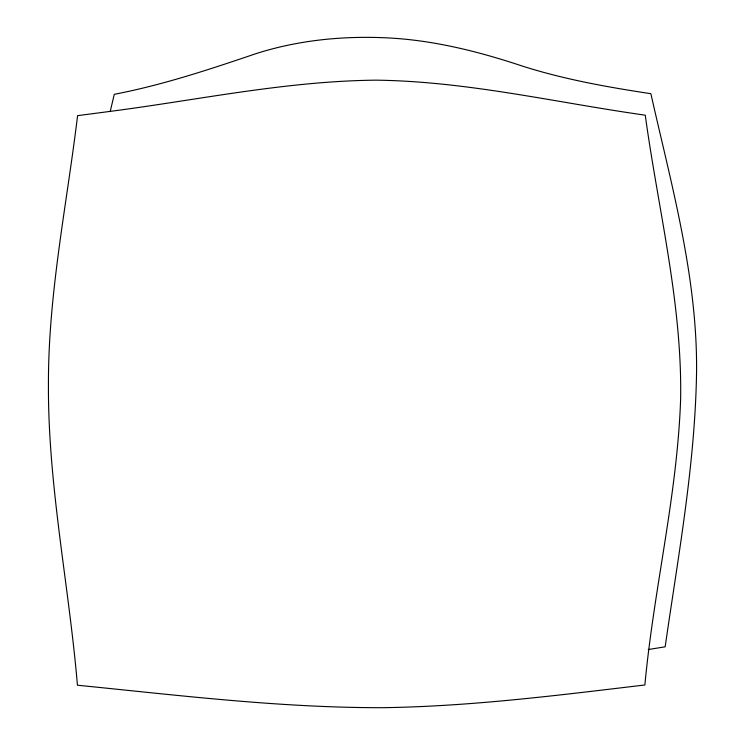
<?xml version="1.0" encoding="UTF-8"?>
<svg xmlns="http://www.w3.org/2000/svg" width="745" height="745" viewBox="0 0 745 745"><rect width="100%" height="100%" fill="white"/><g stroke="black" fill="none" stroke-linecap="round" stroke-linejoin="round"><path stroke-width="1.12" d="M110.195 111.601L114.274 94.317C162.578 85.023 209.261 69.508 255.749 53.733C297.451 40.332 341.75 35.844 385.407 37.79C432.221 39.83 477.89 51.284 522.18 66.016C564.077 79.408 607.464 87.1 650.869 93.702C671.441 185.049 697.283 276.469 696.575 370.926C695.271 463.707 678.295 555.23 665.164 646.818L648.252 649.528M48.434 384.075C47.876 485.246 68.913 584.723 77.433 685.214C178.781 695.336 280.185 707.806 382.194 707.694C470.207 706.502 557.605 695.346 644.881 684.981C653.738 589.183 677.335 495.267 680.632 398.882C682.206 302.992 658.17 209.587 645.263 115.186C555.668 102.512 467.059 81.317 376.132 80.162C288.892 81 203.357 98.899 117.244 110.456L77.582 115.652C66.78 204.977 48.239 293.744 48.434 384.075"/></g></svg>
